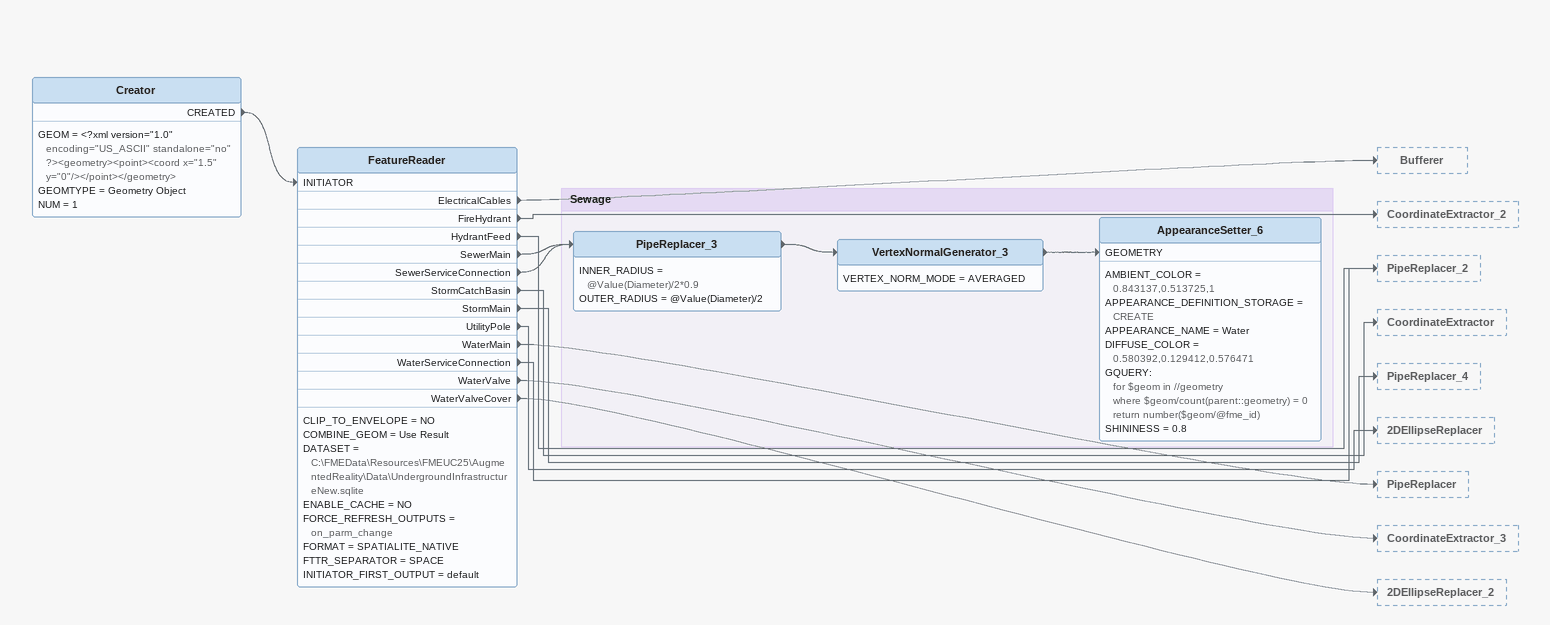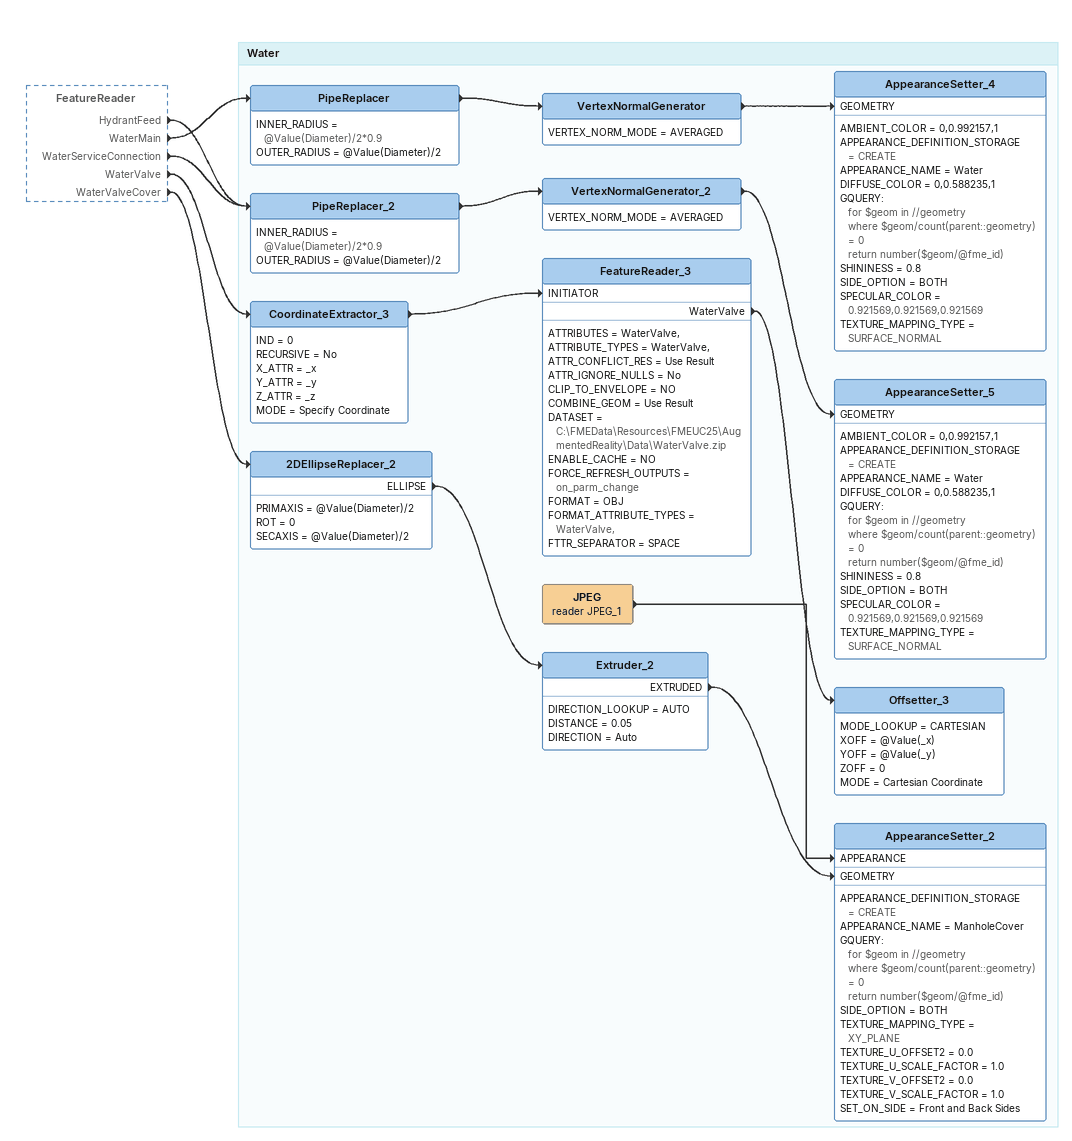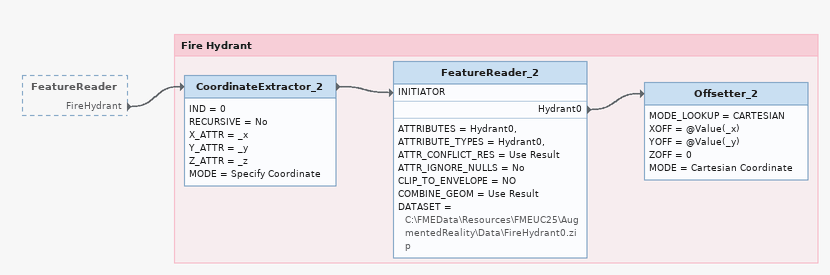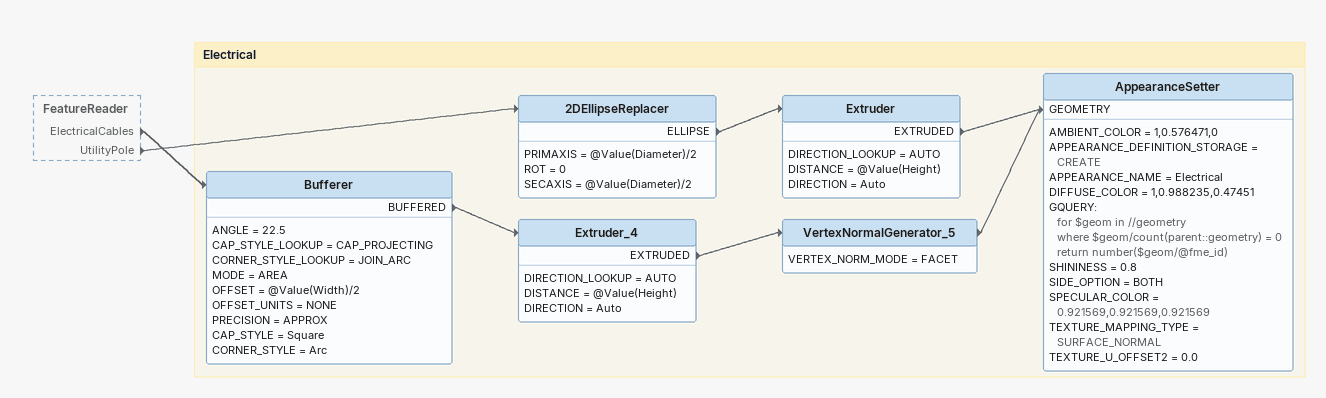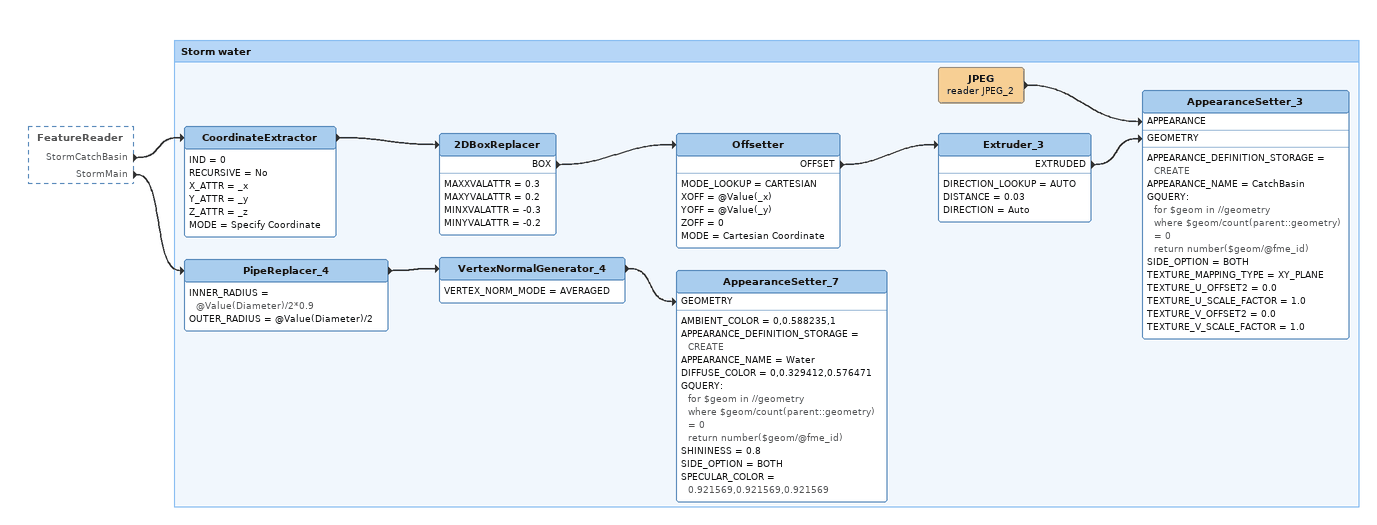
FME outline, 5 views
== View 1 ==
Creator
    GEOM = <?xml version="1.0" encoding="US_ASCII" standalone="no" ?><geometry><point><coord x="1.5" y="0"/></point></geometry>
    GEOMTYPE = Geometry Object
    NUM = 1
    CREATED -> FeatureReader [INITIATOR]
FeatureReader
    CLIP_TO_ENVELOPE = NO
    COMBINE_GEOM = Use Result
    DATASET = C:\FMEData\Resources\FMEUC25\AugmentedReality\Data\UndergroundInfrastructureNew.sqlite
    ENABLE_CACHE = NO
    FORCE_REFRESH_OUTPUTS = on_parm_change
    FORMAT = SPATIALITE_NATIVE
    FTTR_SEPARATOR = SPACE
    INITIATOR_FIRST_OUTPUT = default
    ElectricalCables -> Bufferer
    FireHydrant -> CoordinateExtractor_2
    HydrantFeed -> PipeReplacer_2
    SewerMain -> PipeReplacer_3
    SewerServiceConnection -> PipeReplacer_3
    StormCatchBasin -> CoordinateExtractor
    StormMain -> PipeReplacer_4
    UtilityPole -> 2DEllipseReplacer
    WaterMain -> PipeReplacer
    WaterServiceConnection -> PipeReplacer_2
    WaterValve -> CoordinateExtractor_3
    WaterValveCover -> 2DEllipseReplacer_2

Bookmark: Sewage
PipeReplacer_3
    INNER_RADIUS = @Value(Diameter)/2*0.9
    OUTER_RADIUS = @Value(Diameter)/2
    -> VertexNormalGenerator_3
VertexNormalGenerator_3
    VERTEX_NORM_MODE = AVERAGED
    -> AppearanceSetter_6 [GEOMETRY]
AppearanceSetter_6
    AMBIENT_COLOR = 0.843137,0.513725,1
    APPEARANCE_DEFINITION_STORAGE = CREATE
    APPEARANCE_NAME = Water
    DIFFUSE_COLOR = 0.580392,0.129412,0.576471
    GQUERY:
      for $geom in //geometry
      where $geom/count(parent::geometry) = 0
      return number($geom/@fme_id)
    SHININESS = 0.8

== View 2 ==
FeatureReader [outside]
    HydrantFeed -> PipeReplacer_2
    WaterMain -> PipeReplacer
    WaterServiceConnection -> PipeReplacer_2
    WaterValve -> CoordinateExtractor_3
    WaterValveCover -> 2DEllipseReplacer_2

Bookmark: Water
PipeReplacer
    INNER_RADIUS = @Value(Diameter)/2*0.9
    OUTER_RADIUS = @Value(Diameter)/2
    -> VertexNormalGenerator
VertexNormalGenerator
    VERTEX_NORM_MODE = AVERAGED
    -> AppearanceSetter_4 [GEOMETRY]
AppearanceSetter_4
    AMBIENT_COLOR = 0,0.992157,1
    APPEARANCE_DEFINITION_STORAGE = CREATE
    APPEARANCE_NAME = Water
    DIFFUSE_COLOR = 0,0.588235,1
    GQUERY:
      for $geom in //geometry
      where $geom/count(parent::geometry) = 0
      return number($geom/@fme_id)
    SHININESS = 0.8
    SIDE_OPTION = BOTH
    SPECULAR_COLOR = 0.921569,0.921569,0.921569
    TEXTURE_MAPPING_TYPE = SURFACE_NORMAL
PipeReplacer_2
    INNER_RADIUS = @Value(Diameter)/2*0.9
    OUTER_RADIUS = @Value(Diameter)/2
    -> VertexNormalGenerator_2
VertexNormalGenerator_2
    VERTEX_NORM_MODE = AVERAGED
    -> AppearanceSetter_5 [GEOMETRY]
AppearanceSetter_5
    AMBIENT_COLOR = 0,0.992157,1
    APPEARANCE_DEFINITION_STORAGE = CREATE
    APPEARANCE_NAME = Water
    DIFFUSE_COLOR = 0,0.588235,1
    GQUERY:
      for $geom in //geometry
      where $geom/count(parent::geometry) = 0
      return number($geom/@fme_id)
    SHININESS = 0.8
    SIDE_OPTION = BOTH
    SPECULAR_COLOR = 0.921569,0.921569,0.921569
    TEXTURE_MAPPING_TYPE = SURFACE_NORMAL
CoordinateExtractor_3
    IND = 0
    RECURSIVE = No
    X_ATTR = _x
    Y_ATTR = _y
    Z_ATTR = _z
    MODE = Specify Coordinate
    -> FeatureReader_3 [INITIATOR]
FeatureReader_3
    ATTRIBUTES = WaterValve,
    ATTRIBUTE_TYPES = WaterValve,
    ATTR_CONFLICT_RES = Use Result
    ATTR_IGNORE_NULLS = No
    CLIP_TO_ENVELOPE = NO
    COMBINE_GEOM = Use Result
    DATASET = C:\FMEData\Resources\FMEUC25\AugmentedReality\Data\WaterValve.zip
    ENABLE_CACHE = NO
    FORCE_REFRESH_OUTPUTS = on_parm_change
    FORMAT = OBJ
    FORMAT_ATTRIBUTE_TYPES = WaterValve,
    FTTR_SEPARATOR = SPACE
    WaterValve -> Offsetter_3
Offsetter_3
    MODE_LOOKUP = CARTESIAN
    XOFF = @Value(_x)
    YOFF = @Value(_y)
    ZOFF = 0
    MODE = Cartesian Coordinate
2DEllipseReplacer_2
    PRIMAXIS = @Value(Diameter)/2
    ROT = 0
    SECAXIS = @Value(Diameter)/2
    ELLIPSE -> Extruder_2
Extruder_2
    DIRECTION_LOOKUP = AUTO
    DISTANCE = 0.05
    DIRECTION = Auto
    EXTRUDED -> AppearanceSetter_2 [GEOMETRY]
JPEG (reader JPEG_1)
    -> AppearanceSetter_2 [APPEARANCE]
AppearanceSetter_2
    APPEARANCE_DEFINITION_STORAGE = CREATE
    APPEARANCE_NAME = ManholeCover
    GQUERY:
      for $geom in //geometry
      where $geom/count(parent::geometry) = 0
      return number($geom/@fme_id)
    SIDE_OPTION = BOTH
    TEXTURE_MAPPING_TYPE = XY_PLANE
    TEXTURE_U_OFFSET2 = 0.0
    TEXTURE_U_SCALE_FACTOR = 1.0
    TEXTURE_V_OFFSET2 = 0.0
    TEXTURE_V_SCALE_FACTOR = 1.0
    SET_ON_SIDE = Front and Back Sides

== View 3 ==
FeatureReader [outside]
    FireHydrant -> CoordinateExtractor_2

Bookmark: Fire Hydrant
CoordinateExtractor_2
    IND = 0
    RECURSIVE = No
    X_ATTR = _x
    Y_ATTR = _y
    Z_ATTR = _z
    MODE = Specify Coordinate
    -> FeatureReader_2 [INITIATOR]
FeatureReader_2
    ATTRIBUTES = Hydrant0,
    ATTRIBUTE_TYPES = Hydrant0,
    ATTR_CONFLICT_RES = Use Result
    ATTR_IGNORE_NULLS = No
    CLIP_TO_ENVELOPE = NO
    COMBINE_GEOM = Use Result
    DATASET = C:\FMEData\Resources\FMEUC25\AugmentedReality\Data\FireHydrant0.zip
    Hydrant0 -> Offsetter_2
Offsetter_2
    MODE_LOOKUP = CARTESIAN
    XOFF = @Value(_x)
    YOFF = @Value(_y)
    ZOFF = 0
    MODE = Cartesian Coordinate

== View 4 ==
FeatureReader [outside]
    ElectricalCables -> Bufferer
    UtilityPole -> 2DEllipseReplacer

Bookmark: Electrical
2DEllipseReplacer
    PRIMAXIS = @Value(Diameter)/2
    ROT = 0
    SECAXIS = @Value(Diameter)/2
    ELLIPSE -> Extruder
Extruder
    DIRECTION_LOOKUP = AUTO
    DISTANCE = @Value(Height)
    DIRECTION = Auto
    EXTRUDED -> AppearanceSetter [GEOMETRY]
Bufferer
    ANGLE = 22.5
    CAP_STYLE_LOOKUP = CAP_PROJECTING
    CORNER_STYLE_LOOKUP = JOIN_ARC
    MODE = AREA
    OFFSET = @Value(Width)/2
    OFFSET_UNITS = NONE
    PRECISION = APPROX
    CAP_STYLE = Square
    CORNER_STYLE = Arc
    BUFFERED -> Extruder_4
Extruder_4
    DIRECTION_LOOKUP = AUTO
    DISTANCE = @Value(Height)
    DIRECTION = Auto
    EXTRUDED -> VertexNormalGenerator_5
VertexNormalGenerator_5
    VERTEX_NORM_MODE = FACET
    -> AppearanceSetter [GEOMETRY]
AppearanceSetter
    AMBIENT_COLOR = 1,0.576471,0
    APPEARANCE_DEFINITION_STORAGE = CREATE
    APPEARANCE_NAME = Electrical
    DIFFUSE_COLOR = 1,0.988235,0.47451
    GQUERY:
      for $geom in //geometry
      where $geom/count(parent::geometry) = 0
      return number($geom/@fme_id)
    SHININESS = 0.8
    SIDE_OPTION = BOTH
    SPECULAR_COLOR = 0.921569,0.921569,0.921569
    TEXTURE_MAPPING_TYPE = SURFACE_NORMAL
    TEXTURE_U_OFFSET2 = 0.0

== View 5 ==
FeatureReader [outside]
    StormCatchBasin -> CoordinateExtractor
    StormMain -> PipeReplacer_4

Bookmark: Storm water
CoordinateExtractor
    IND = 0
    RECURSIVE = No
    X_ATTR = _x
    Y_ATTR = _y
    Z_ATTR = _z
    MODE = Specify Coordinate
    -> 2DBoxReplacer
2DBoxReplacer
    MAXXVALATTR = 0.3
    MAXYVALATTR = 0.2
    MINXVALATTR = -0.3
    MINYVALATTR = -0.2
    BOX -> Offsetter
Offsetter
    MODE_LOOKUP = CARTESIAN
    XOFF = @Value(_x)
    YOFF = @Value(_y)
    ZOFF = 0
    MODE = Cartesian Coordinate
    OFFSET -> Extruder_3
Extruder_3
    DIRECTION_LOOKUP = AUTO
    DISTANCE = 0.03
    DIRECTION = Auto
    EXTRUDED -> AppearanceSetter_3 [GEOMETRY]
PipeReplacer_4
    INNER_RADIUS = @Value(Diameter)/2*0.9
    OUTER_RADIUS = @Value(Diameter)/2
    -> VertexNormalGenerator_4
VertexNormalGenerator_4
    VERTEX_NORM_MODE = AVERAGED
    -> AppearanceSetter_7 [GEOMETRY]
AppearanceSetter_7
    AMBIENT_COLOR = 0,0.588235,1
    APPEARANCE_DEFINITION_STORAGE = CREATE
    APPEARANCE_NAME = Water
    DIFFUSE_COLOR = 0,0.329412,0.576471
    GQUERY:
      for $geom in //geometry
      where $geom/count(parent::geometry) = 0
      return number($geom/@fme_id)
    SHININESS = 0.8
    SIDE_OPTION = BOTH
    SPECULAR_COLOR = 0.921569,0.921569,0.921569
JPEG (reader JPEG_2)
    -> AppearanceSetter_3 [APPEARANCE]
AppearanceSetter_3
    APPEARANCE_DEFINITION_STORAGE = CREATE
    APPEARANCE_NAME = CatchBasin
    GQUERY:
      for $geom in //geometry
      where $geom/count(parent::geometry) = 0
      return number($geom/@fme_id)
    SIDE_OPTION = BOTH
    TEXTURE_MAPPING_TYPE = XY_PLANE
    TEXTURE_U_OFFSET2 = 0.0
    TEXTURE_U_SCALE_FACTOR = 1.0
    TEXTURE_V_OFFSET2 = 0.0
    TEXTURE_V_SCALE_FACTOR = 1.0
